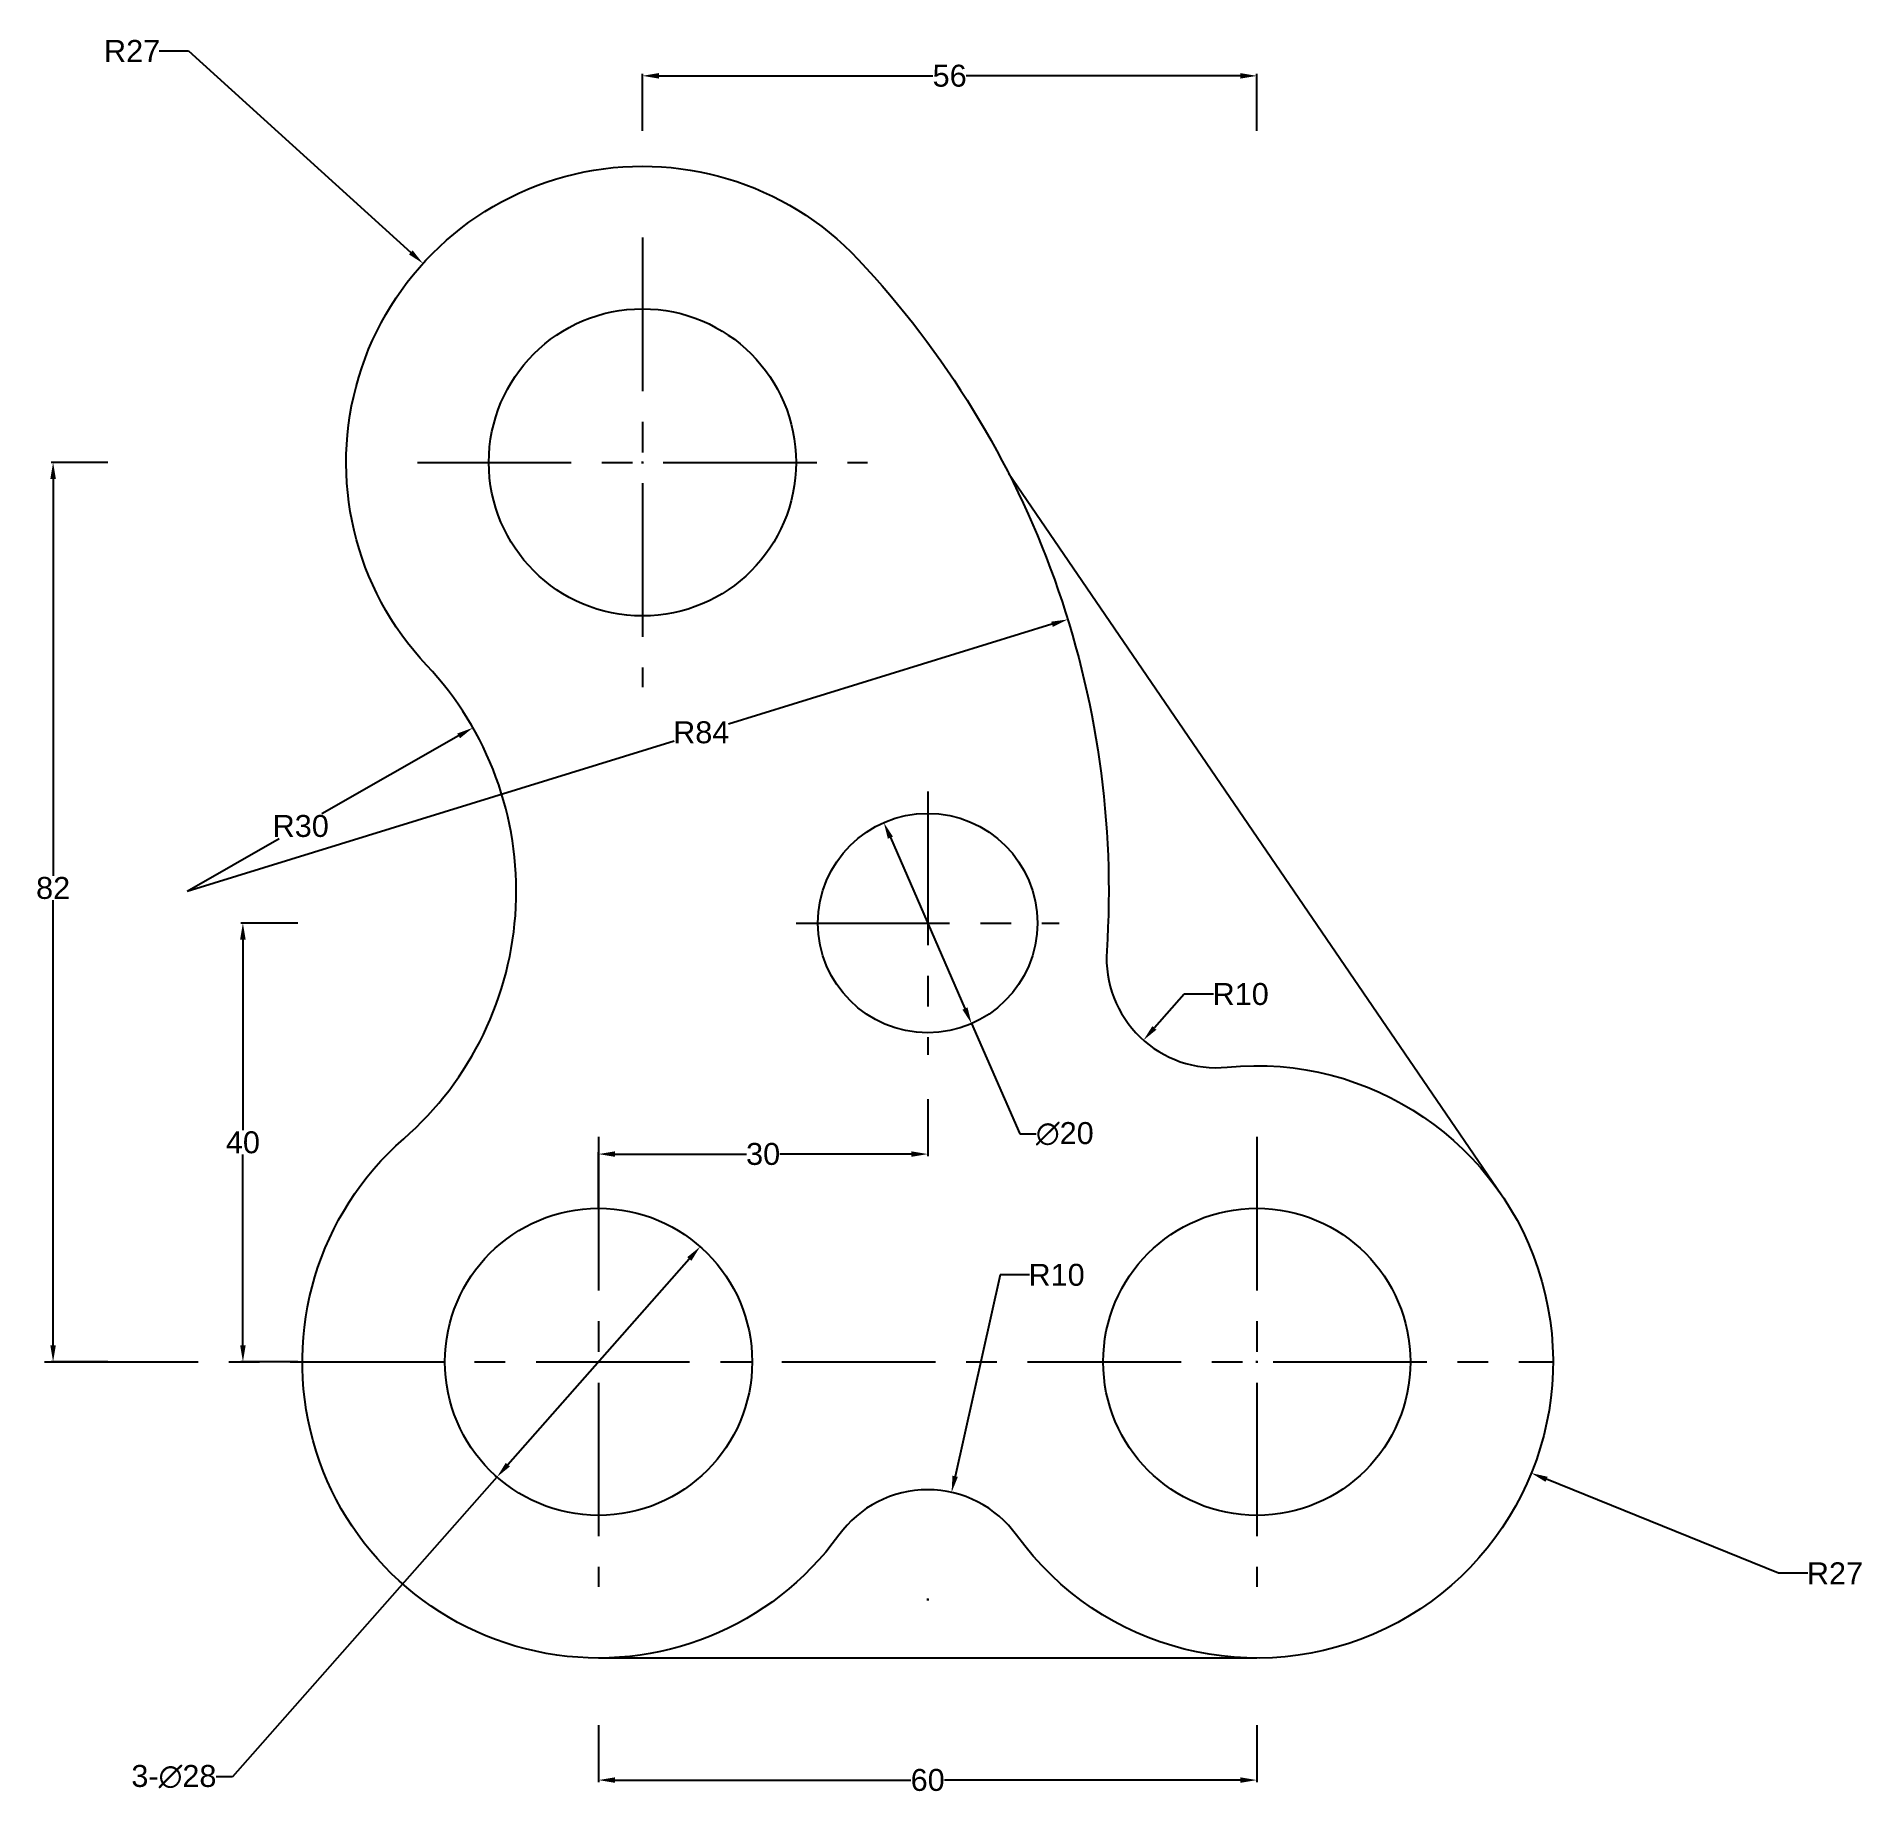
# Model space of a CAD drawing. Header units: millimetres. Extents: x 18 to 185, y 20 to 180.
import ezdxf

# ---------------------------------------------------------------- set-up
doc = ezdxf.new("R2010")
doc.units = ezdxf.units.MM
doc.header["$MEASUREMENT"] = 0
doc.linetypes.add('CENTERX2', pattern=[4, 2.5, -0.5, 0.5, -0.5])
doc.styles.get("Standard").update_dxf_attribs({"font": 'arial.ttf'})
doc.dimstyles.new('krishna', dxfattribs={"dimtxt": 2, "dimasz": 1.5, "dimexe": 0.18, "dimexo": 0.0625, "dimgap": 0.09, "dimtad": 0, "dimtih": 1, "dimtoh": 1, "dimdec": 1, "dimzin": 0, "dimdsep": 46, "dimtxsty": 'Standard', "dimcen": 0.09, "dimadec": 0, "dimazin": 0, "dimtfac": 1, "dimtdec": 1, "dimtofl": 0, "dimtmove": 0, "dimatfit": 3, "dimfxl": 5, "dimfxlon": 1, "dimtolj": 1, "dimtzin": 0, "dimarcsym": 0})
doc.dimstyles.new('krishna ex line', dxfattribs={"dimtxt": 2, "dimasz": 1.5, "dimexe": 0.18, "dimexo": 0.0625, "dimgap": 0.09, "dimtad": 0, "dimtih": 1, "dimtoh": 1, "dimdec": 1, "dimzin": 0, "dimdsep": 46, "dimtxsty": 'Standard', "dimcen": 0.09, "dimadec": 0, "dimazin": 0, "dimtfac": 1, "dimtdec": 1, "dimtmove": 0, "dimatfit": 2, "dimfxl": 5, "dimfxlon": 1, "dimtolj": 1, "dimtzin": 0, "dimarcsym": 0})

# ---------------------------------------------------------------- blocks, each defined once
blk = doc.blocks.new('*D1')
at = {"color": 0, "lineweight": -2, "transparency": 16777216}
for p, q in [((73.72, 171.39), (73.72, 176.57)), ((75.22, 176.39), (100.2, 176.39)), ((128.22, 176.39), (103.24, 176.39)), ((129.72, 171.39), (129.72, 176.57))]:
    blk.add_line(p, q, dxfattribs=at)
at = {"color": 0, "transparency": 16777216}
for points in [[(75.22, 176.64), (75.22, 176.14), (73.72, 176.39)], [(128.22, 176.64), (128.22, 176.14), (129.72, 176.39)]]:
    blk.add_solid(points, dxfattribs=at)
at = {"layer": 'Defpoints', "color": 0, "transparency": 16777216}
for p in [(129.72, 176.39), (73.72, 141.15), (129.72, 59.15)]:
    blk.add_point(p, dxfattribs=at)
at = {"color": 0, "transparency": 16777216, "insert": (101.72, 176.39), "char_height": 2, "attachment_point": 5}
blk.add_mtext('\\A1;56', dxfattribs=at)
blk = doc.blocks.new('*D2')
at = {"color": 0, "lineweight": -2, "transparency": 16777216}
for p, q in [((69.72, 26.02), (69.72, 20.84)), ((129.72, 26.02), (129.72, 20.84)), ((71.22, 21.02), (98.19, 21.02)), ((128.22, 21.02), (101.24, 21.02))]:
    blk.add_line(p, q, dxfattribs=at)
at = {"color": 0, "transparency": 16777216}
for points in [[(71.22, 21.27), (71.22, 20.77), (69.72, 21.02)], [(128.22, 21.27), (128.22, 20.77), (129.72, 21.02)]]:
    blk.add_solid(points, dxfattribs=at)
at = {"layer": 'Defpoints', "color": 0, "transparency": 16777216}
for p in [(69.72, 59.15), (129.72, 59.15), (129.72, 21.02)]:
    blk.add_point(p, dxfattribs=at)
at = {"color": 0, "transparency": 16777216, "insert": (99.72, 21.02), "char_height": 2, "attachment_point": 5}
blk.add_mtext('\\A1;60', dxfattribs=at)
blk = doc.blocks.new('*D3')
at = {"color": 0, "lineweight": -2, "transparency": 16777216}
for p, q in [((99.72, 83.09), (99.72, 77.91)), ((69.72, 73.09), (69.72, 78.27)), ((71.22, 78.09), (83.2, 78.09)), ((98.22, 78.09), (86.24, 78.09))]:
    blk.add_line(p, q, dxfattribs=at)
at = {"color": 0, "transparency": 16777216}
for points in [[(71.22, 78.34), (71.22, 77.84), (69.72, 78.09)], [(98.22, 78.34), (98.22, 77.84), (99.72, 78.09)]]:
    blk.add_solid(points, dxfattribs=at)
at = {"layer": 'Defpoints', "color": 0, "transparency": 16777216}
for p in [(99.72, 99.15), (99.72, 78.09), (69.72, 59.15)]:
    blk.add_point(p, dxfattribs=at)
at = {"color": 0, "transparency": 16777216, "insert": (84.72, 78.09), "char_height": 2, "attachment_point": 5}
blk.add_mtext('\\A1;30', dxfattribs=at)
blk = doc.blocks.new('*D4')
at = {"color": 0, "lineweight": -2, "transparency": 16777216}
for p, q in [((42.3, 99.15), (37.12, 99.15)), ((37.3, 97.65), (37.3, 80.26)), ((37.3, 60.65), (37.3, 78.04)), ((42.3, 59.15), (37.12, 59.15))]:
    blk.add_line(p, q, dxfattribs=at)
at = {"color": 0, "transparency": 16777216}
for points in [[(37.05, 97.65), (37.55, 97.65), (37.3, 99.15)], [(37.05, 60.65), (37.55, 60.65), (37.3, 59.15)]]:
    blk.add_solid(points, dxfattribs=at)
at = {"layer": 'Defpoints', "color": 0, "transparency": 16777216}
for p in [(99.72, 99.15), (37.3, 59.15), (69.72, 59.15)]:
    blk.add_point(p, dxfattribs=at)
at = {"color": 0, "transparency": 16777216, "insert": (37.3, 79.15), "char_height": 2, "attachment_point": 5}
blk.add_mtext('\\A1;40', dxfattribs=at)
blk = doc.blocks.new('*D5')
at = {"color": 0, "lineweight": -2, "transparency": 16777216}
for p, q in [((25, 141.15), (19.82, 141.15)), ((20, 139.65), (20, 103.45)), ((20, 60.65), (20, 101.23)), ((25, 59.15), (19.82, 59.15))]:
    blk.add_line(p, q, dxfattribs=at)
at = {"color": 0, "transparency": 16777216}
for points in [[(19.75, 139.65), (20.25, 139.65), (20, 141.15)], [(19.75, 60.65), (20.25, 60.65), (20, 59.15)]]:
    blk.add_solid(points, dxfattribs=at)
at = {"layer": 'Defpoints', "color": 0, "transparency": 16777216}
for p in [(73.72, 141.15), (20, 59.15), (69.72, 59.15)]:
    blk.add_point(p, dxfattribs=at)
at = {"color": 0, "transparency": 16777216, "insert": (20, 102.34), "char_height": 2, "attachment_point": 5}
blk.add_mtext('\\A1;82', dxfattribs=at)
blk = doc.blocks.new('*D6')
at = {"color": 0, "lineweight": -2, "transparency": 16777216}
for p, q in [((29.68, 178.66), (32.34, 178.66)), ((32.34, 178.66), (52.61, 160.29)), ((73.63, 141.15), (73.81, 141.15)), ((73.72, 141.06), (73.72, 141.24))]:
    blk.add_line(p, q, dxfattribs=at)
at = {"color": 0, "transparency": 16777216}
blk.add_solid([(52.77, 160.48), (52.44, 160.11), (53.72, 159.28)], dxfattribs=at)
at = {"layer": 'Defpoints', "color": 0, "transparency": 16777216}
for p in [(53.72, 159.28), (73.72, 141.15)]:
    blk.add_point(p, dxfattribs=at)
at = {"color": 0, "transparency": 16777216, "insert": (27.2, 178.66), "char_height": 2, "attachment_point": 5}
blk.add_mtext('\\A1;R27', dxfattribs=at)
blk = doc.blocks.new('*D7')
at = {"color": 0, "lineweight": -2, "transparency": 16777216}
for p, q in [((123.11, 92.67), (120.39, 89.6)), ((125.77, 92.67), (123.11, 92.67))]:
    blk.add_line(p, q, dxfattribs=at)
at = {"color": 0, "transparency": 16777216}
blk.add_solid([(120.2, 89.76), (120.57, 89.43), (119.39, 88.47)], dxfattribs=at)
at = {"layer": 'Defpoints', "color": 0, "transparency": 16777216}
for p in [(126.02, 95.96), (119.39, 88.47)]:
    blk.add_point(p, dxfattribs=at)
at = {"color": 0, "transparency": 16777216, "insert": (128.25, 92.67), "char_height": 2, "attachment_point": 5}
blk.add_mtext('\\A1;R10', dxfattribs=at)
blk = doc.blocks.new('*D8')
at = {"color": 0, "lineweight": -2, "transparency": 16777216}
for p, q in [((129.63, 59.15), (129.81, 59.15)), ((129.72, 59.06), (129.72, 59.24)), ((177.28, 39.87), (156.13, 48.44)), ((179.94, 39.87), (177.28, 39.87))]:
    blk.add_line(p, q, dxfattribs=at)
at = {"color": 0, "transparency": 16777216}
blk.add_solid([(156.23, 48.67), (156.04, 48.21), (154.74, 49.01)], dxfattribs=at)
at = {"layer": 'Defpoints', "color": 0, "transparency": 16777216}
for p in [(129.72, 59.15), (154.74, 49.01)]:
    blk.add_point(p, dxfattribs=at)
at = {"color": 0, "transparency": 16777216, "insert": (182.42, 39.87), "char_height": 2, "attachment_point": 5}
blk.add_mtext('\\A1;R27', dxfattribs=at)
blk = doc.blocks.new('*D9')
at = {"color": 0, "lineweight": -2, "transparency": 16777216}
for p, q in [((106.33, 67.07), (102.23, 48.71)), ((109, 67.07), (106.33, 67.07)), ((99.63, 37.49), (99.81, 37.49)), ((99.72, 37.4), (99.72, 37.58))]:
    blk.add_line(p, q, dxfattribs=at)
at = {"color": 0, "transparency": 16777216}
blk.add_solid([(101.98, 48.77), (102.47, 48.66), (101.9, 47.25)], dxfattribs=at)
at = {"layer": 'Defpoints', "color": 0, "transparency": 16777216}
for p in [(101.9, 47.25), (99.72, 37.49)]:
    blk.add_point(p, dxfattribs=at)
at = {"color": 0, "transparency": 16777216, "insert": (111.47, 67.07), "char_height": 2, "attachment_point": 5}
blk.add_mtext('\\A1;R10', dxfattribs=at)
blk = doc.blocks.new('*D12')
at = {"color": 0, "lineweight": -2, "transparency": 16777216}
for p, q in [((77.99, 68.52), (61.45, 49.77)), ((60.46, 48.65), (36.36, 21.33)), ((36.36, 21.33), (34.86, 21.33))]:
    blk.add_line(p, q, dxfattribs=at)
at = {"color": 0, "transparency": 16777216}
for points in [[(77.8, 68.69), (78.18, 68.36), (78.98, 69.65)], [(61.26, 49.94), (61.64, 49.61), (60.46, 48.65)]]:
    blk.add_solid(points, dxfattribs=at)
at = {"layer": 'Defpoints', "color": 0, "transparency": 16777216}
for p in [(78.98, 69.65), (60.46, 48.65)]:
    blk.add_point(p, dxfattribs=at)
at = {"color": 0, "transparency": 16777216, "insert": (31.01, 21.33), "char_height": 2, "attachment_point": 5}
blk.add_mtext('\\A1;3-∅28', dxfattribs=at)
blk = doc.blocks.new('*D13')
at = {"color": 0, "lineweight": -2, "transparency": 16777216}
for p, q in [((96.32, 106.94), (103.12, 91.36)), ((103.72, 89.98), (108.11, 79.94)), ((108.11, 79.94), (109.61, 79.94))]:
    blk.add_line(p, q, dxfattribs=at)
at = {"color": 0, "transparency": 16777216}
for points in [[(96.55, 107.04), (96.09, 106.84), (95.72, 108.31)], [(103.35, 91.46), (102.89, 91.26), (103.72, 89.98)]]:
    blk.add_solid(points, dxfattribs=at)
at = {"layer": 'Defpoints', "color": 0, "transparency": 16777216}
for p in [(95.72, 108.31), (103.72, 89.98)]:
    blk.add_point(p, dxfattribs=at)
at = {"color": 0, "transparency": 16777216, "insert": (112.22, 79.94), "char_height": 2, "attachment_point": 5}
blk.add_mtext('\\A1;∅20', dxfattribs=at)
blk = doc.blocks.new('*D14')
at = {"color": 0, "lineweight": -2, "transparency": 16777216}
for p, q in [((56.96, 116.21), (44.51, 109.1)), ((32.22, 102.07), (40.62, 106.87))]:
    blk.add_line(p, q, dxfattribs=at)
at = {"color": 0, "transparency": 16777216}
blk.add_solid([(56.84, 116.43), (57.09, 116), (58.27, 116.96)], dxfattribs=at)
at = {"layer": 'Defpoints', "color": 0, "transparency": 16777216}
for p in [(58.27, 116.96), (32.22, 102.07)]:
    blk.add_point(p, dxfattribs=at)
at = {"color": 0, "transparency": 16777216, "insert": (42.57, 107.99), "char_height": 2, "attachment_point": 5}
blk.add_mtext('\\A1;R30', dxfattribs=at)
blk = doc.blocks.new('*D15')
at = {"color": 0, "lineweight": -2, "transparency": 16777216}
for p, q in [((111.05, 126.39), (81.56, 117.29)), ((32.22, 102.07), (76.61, 115.77))]:
    blk.add_line(p, q, dxfattribs=at)
at = {"color": 0, "transparency": 16777216}
blk.add_solid([(110.98, 126.63), (111.13, 126.15), (112.49, 126.83)], dxfattribs=at)
at = {"layer": 'Defpoints', "color": 0, "transparency": 16777216}
for p in [(112.49, 126.83), (32.22, 102.07)]:
    blk.add_point(p, dxfattribs=at)
at = {"color": 0, "transparency": 16777216, "insert": (79.08, 116.53), "char_height": 2, "attachment_point": 5}
blk.add_mtext('\\A1;R84', dxfattribs=at)

msp = doc.modelspace()

# ---------------------------------------------------------------- linework, layer by layer
at = {"linetype": 'CENTERX2', "ltscale": 5.6}
for p, q in [((73.72, 161.65), (73.72, 120.65)), ((53.22, 141.15), (94.22, 141.15)), ((99.72, 111.15), (99.72, 87.15)), ((87.72, 99.15), (111.72, 99.15)), ((69.72, 79.65), (69.72, 38.65)), ((129.72, 79.65), (129.72, 38.65)), ((19.22, 59.15), (156.72, 59.15))]:
    msp.add_line(p, q, dxfattribs=at)
for p, q in [((107.09, 140.16), (152.02, 74.37)), ((69.72, 32.15), (129.72, 32.15))]:
    msp.add_line(p, q)
msp.add_lwpolyline([(93.38, 159.66, -0.208013), (116.04, 96.61, 0.463477), (127.02, 86.01, -1.730542), (107.83, 43.34, 0.511453), (91.61, 43.34, -1.120751), (51.96, 79.48, 0.425167), (54.06, 122.64, -1)], format="xyb", close=True)
for centre, radius in [((73.72, 141.15), 14), ((99.72, 99.15), 10), ((69.72, 59.15), 14), ((129.72, 59.15), 14)]:
    msp.add_circle(centre, radius)

# ---------------------------------------------------------------- dimensions: what is measured, and where the dimension line sits
for center, mpoint, override, picture, middle in [((73.72, 141.15), (53.72, 159.28), {"dimdec": 0}, '*D6', (27.2, 178.66)), ((32.22, 102.07), (112.49, 126.83), {"dimdec": 0, "dimtmove": 2}, '*D15', (79.08, 116.53)), ((32.22, 102.07), (58.27, 116.96), {"dimdec": 0, "dimtmove": 2}, '*D14', (42.57, 107.99)), ((126.02, 95.96), (119.39, 88.47), {"dimdec": 0}, '*D7', (128.25, 92.67)), ((99.72, 37.49), (101.9, 47.25), {"dimdec": 0}, '*D9', (111.47, 67.07)), ((129.72, 59.15), (154.74, 49.01), {"dimdec": 0}, '*D8', (182.42, 39.87))]:
    dim = msp.add_radius_dim(center=center, mpoint=mpoint, dimstyle='krishna', override=override)
    dim.commit()
    dim.dimension.update_dxf_attribs({"geometry": picture, "text_midpoint": middle, "dimtype": 164})
for base, p1, picture, middle in [((129.72, 176.39), (73.72, 141.15), '*D1', (101.72, 176.39)), ((129.72, 21.02), (69.72, 59.15), '*D2', (99.72, 21.02))]:
    dim = msp.add_linear_dim(base=base, p1=p1, p2=(129.72, 59.15), dimstyle='krishna', override={"dimdec": 0})
    dim.commit()
    dim.dimension.update_dxf_attribs({"geometry": picture, "text_midpoint": middle, "dimtype": 160})
dim = msp.add_linear_dim(base=(20, 59.15), p1=(73.72, 141.15), p2=(69.72, 59.15), angle=90, dimstyle='krishna', override={"dimdec": 0})
dim.commit()
dim.dimension.update_dxf_attribs({"geometry": '*D5', "text_midpoint": (20, 102.34), "dimtype": 160})
dim = msp.add_diameter_dim_2p(p1=(95.72, 108.31), p2=(103.72, 89.98), dimstyle='krishna ex line', override={"dimdec": 0})
dim.commit()
dim.dimension.update_dxf_attribs({"geometry": '*D13', "text_midpoint": (112.22, 79.94), "dimtype": 163})
dim = msp.add_linear_dim(base=(37.3, 59.15), p1=(99.72, 99.15), p2=(69.72, 59.15), angle=90, dimstyle='krishna', override={"dimdec": 0})
dim.commit()
dim.dimension.update_dxf_attribs({"geometry": '*D4', "text_midpoint": (37.3, 79.15)})
dim = msp.add_linear_dim(base=(99.72, 78.09), p1=(69.72, 59.15), p2=(99.72, 99.15), dimstyle='krishna', override={"dimdec": 0})
dim.commit()
dim.dimension.update_dxf_attribs({"geometry": '*D3', "text_midpoint": (84.72, 78.09)})
dim = msp.add_diameter_dim_2p(p1=(78.98, 69.65), p2=(60.46, 48.65), text='3-<>', dimstyle='krishna ex line', override={"dimdec": 0})
dim.commit()
dim.dimension.update_dxf_attribs({"geometry": '*D12', "text_midpoint": (31.01, 21.33), "dimtype": 163})

doc.saveas('drawing.dxf')
